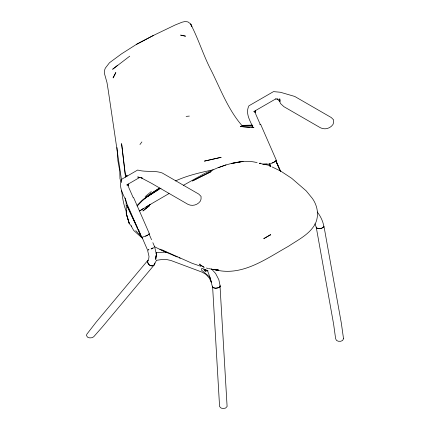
<?xml version="1.0" encoding="UTF-8"?>
<svg xmlns="http://www.w3.org/2000/svg" width="430" height="430" viewBox="0 0 430 430"><rect width="100%" height="100%" fill="white"/><g stroke="black" fill="none" stroke-linecap="round" stroke-linejoin="round"><path stroke-width="0.64" d="M126.861 176.364L126.871 175.085L126.812 176.375M131.757 226.395L129.317 223.718L126.377 214.119L126.124 201.525M148.64 259.349L149.022 256.468L147.495 249.921L141.927 237.07M126.673 210.813L126.253 213.42L129.317 223.718L126.253 213.42L126.178 211.195M154.746 263.01L154.203 264.928L102.259 327.047L93.729 336.749L92.084 337.7L89.784 337.91L87.709 337.303L86.468 335.604L86.849 334.207L96.137 322.172L148.087 260.053L147.544 261.972L148.377 264.09L150.075 265.503L151.086 265.864L153.462 265.573L154.596 264.214L154.752 263.305M128.328 184.013L127.823 185.894L128.167 184.497L128.812 187.641L133.268 197.789M255.339 110.687L254.834 112.569L255.178 111.171L255.818 114.31L260.279 124.458M148.818 234.361L148.941 234.017M154.596 264.214L156.305 260.548M139.949 144.528L141.9 141.927M148.447 259.86L147.533 261.676L148.377 264.09L150.269 265.595L152.494 265.917L154.203 264.928M137.132 206.056L141.868 200.885L147.657 196.478L158.643 189.211L147.06 196.843L161.019 188.179M149.113 234.081L146.845 235.678L141.975 237.279M276.125 160.755L273.856 162.346L269.513 164.109L262.139 164.169M137.116 205.642L143.125 199.531L149.344 194.704L159.503 188.066L149.941 194.338L144.157 198.923L137.331 205.518M145.12 196.666L151.312 191.522M117.75 65.188L112.633 69.268L129.747 56.163M225.992 164.921L218.15 167.705L225.438 165.093C235.645 162.137 246.653 159.826 257.124 162.653M143.228 208.512L139.718 210.936L150.457 204.341L146.017 206.954M252.415 125.114L241.827 125.393C228.222 109.591 220.708 89.655 211.576 71.144C203.481 55.954 198.655 39.286 190.624 24.075L191.893 26.397L190.608 23.886L187.953 21.919L185.104 21.5L182.105 22.199L175.295 24.935L153.542 35.378L136.546 44.311L121.523 53.863L109.489 62.737L105.285 68.187L104.592 70.203L104.334 73.132L107.005 82.657L108.242 90.343L121.669 181.046M149.436 204.938L169.028 193.554M126.619 185.002L139.766 177.418L137.654 176.993L142.271 178.041L140.889 177.681L151.376 183.223L187.937 204.331C192.28 206.545 197.639 205.029 200.391 201.068L201.052 199.063L201.052 196.386L198.735 194.075L162.169 172.962C154.354 170.167 145.705 172.435 137.686 170.033L121.905 179.138C118.105 186.631 123.141 194.204 126.135 200.987M253.63 111.676L276.151 98.674M183.287 185.384L204.513 173.526L218.365 167.544M153.542 35.378L136.546 44.311M175.445 180.944C187.405 175.483 200.348 172.505 213.173 169.812M207.76 270.26L205.674 271.179L204.546 270.862L203.852 269.492M147.791 235.145L145.539 236.118M273.109 162.556L275.426 161.4L275.985 160.535L280.489 171.221M272.088 162.932L272.555 162.798M207.421 270.475L205.755 270.911L205.067 270.545M207.712 270.416L205.975 270.787L205.266 270.341L204.906 269.137M156.488 260.317L161.664 259.564L166.603 259.532L170.973 260.51L202.267 272.217L205.981 274.421L209.2 277.947L211.452 282.29M186.147 116.38L189.34 116.095M259.285 163.395L260.618 163.282M259.311 163.276L260.639 163.174M156.257 252.512L166.012 252.141M263.622 164.163L266.976 164.034M259.752 124.302L260.634 124.302L276.479 160.594M218.488 269.863L215.317 269.803L208.813 268.626M206.986 270.819L208.055 270.846M252.835 125.979L241.891 125.608L252.603 125.974M218.585 270.131L211.581 269.443M253.947 127.656L240.311 126.522L249.932 127.377M251.862 127.543L253.141 127.656C250.147 120.878 245.111 113.305 248.916 105.807L273.501 91.617L280.36 92.251L294.722 96.438L331.283 117.546L333.599 119.862L333.599 122.534L332.944 124.544C330.192 128.506 324.827 130.016 320.49 127.801L283.924 106.694L280.414 103.436L279.758 101.426L279.758 98.755L280.193 101.05M217.741 270.013L215.317 269.803C242.262 276.678 266.089 258.752 288.299 246.374L288.981 245.939C298.485 239.612 309.783 234.178 315.34 223.665C319.243 215.446 317.56 205.733 312.4 198.456L306.192 190.861L291.739 178.343L280.86 171.178L272.136 166.958M275.576 99.007L278.033 99.249M259.72 163.303L262.273 163.868M263.547 164.147L268.642 165.27L270.97 166.399M206.405 268.03L208.211 268.481M278.188 99.185L277.269 98.948L279.962 101.733M200.917 266.32L192.334 263.38L162.029 249.894M154.257 246.594L161.863 250.394L177.327 257.049M179.057 257.79L180.213 258.29M156.036 253.297L156.66 253.797L155.687 257.672L155.778 259.483L156.552 252.872L155.692 258.881M159.869 249.099L166.904 252.582M212.608 287.219C214.78 288.729 218.031 288.525 220.042 286.826L220.004 285.746L227.104 406.479L225.589 408.065L223.385 408.5L221.16 408.108L219.579 406.554L212.576 286.138M142.368 238.209L133.639 230.405L131.161 225.906M135.756 230.652L141.534 236.806M211.42 268.879L215.602 273.464L218.822 279.672L220.198 286.144L219.499 287.348L215.618 288.24L213.301 287.74L212.415 286.821L209.899 277.167L207.464 270.486L201.767 268.309L201.595 270.164L209.899 277.167L211.259 281.65M317.265 211.995C320.549 216.166 322.978 221.262 323.876 226.476C322.565 228.583 319.812 228.91 317.582 228.491L316.26 227.416L314.932 223.799M137.417 227.68L126.877 205.475L141.62 237.441L139.702 232.458M280.441 171.221L275.77 160.868L280.398 171.172M269.072 164.228L270.153 166.668M133.628 197.628L149.468 233.92M149 233.855L151.564 239.741M152.844 242.681L154.639 246.804L156.703 255.785M141.62 237.441L125.775 201.149L125.184 198.02M205.094 270.067L205.518 271.083M138.503 229.34L139.223 231.211M270.76 166.722L269.599 163.685L270.75 166.738M126.361 211.63C123.534 204.965 122.512 197.698 121.631 190.554M121.314 182.471L119.975 178.789L119.76 170.979L117.874 160.68L117.008 147.544M125.329 175.811L125.506 177.079M125.657 176.945L121.604 143.631L125.173 174.569M199.891 264.074L199.885 264.762L204.073 267.267L199.885 264.762L199.891 264.074M180.707 35.126L185.443 36.147L180.707 35.126M343.532 338.727L342.586 340.512L340.678 341.286L338.351 341.259L336.491 340.452L335.62 338.646L333.615 324.145L316.206 227.024L316.894 228.169L318.797 228.712L321.188 228.432L323.15 227.443L323.94 226.126L341.35 323.247L343.532 338.727M115.804 72.6L113.074 77.932L115.81 72.606M142.953 210.904L149.264 205.884L142.953 210.904M270.115 234.936L263.735 238.661L270.728 234.715L270.115 234.936M195.886 179.138L192.387 180.987L211.286 171.565L195.886 179.138M153.338 247.852L151.172 248.922L153.338 247.852M148.871 249.766L148.28 249.911L148.871 249.766M221.063 157.337L204.476 161.094L221.063 157.337M241.289 161.723L231.55 163.459L243.079 161.417L241.289 161.723"/></g></svg>
